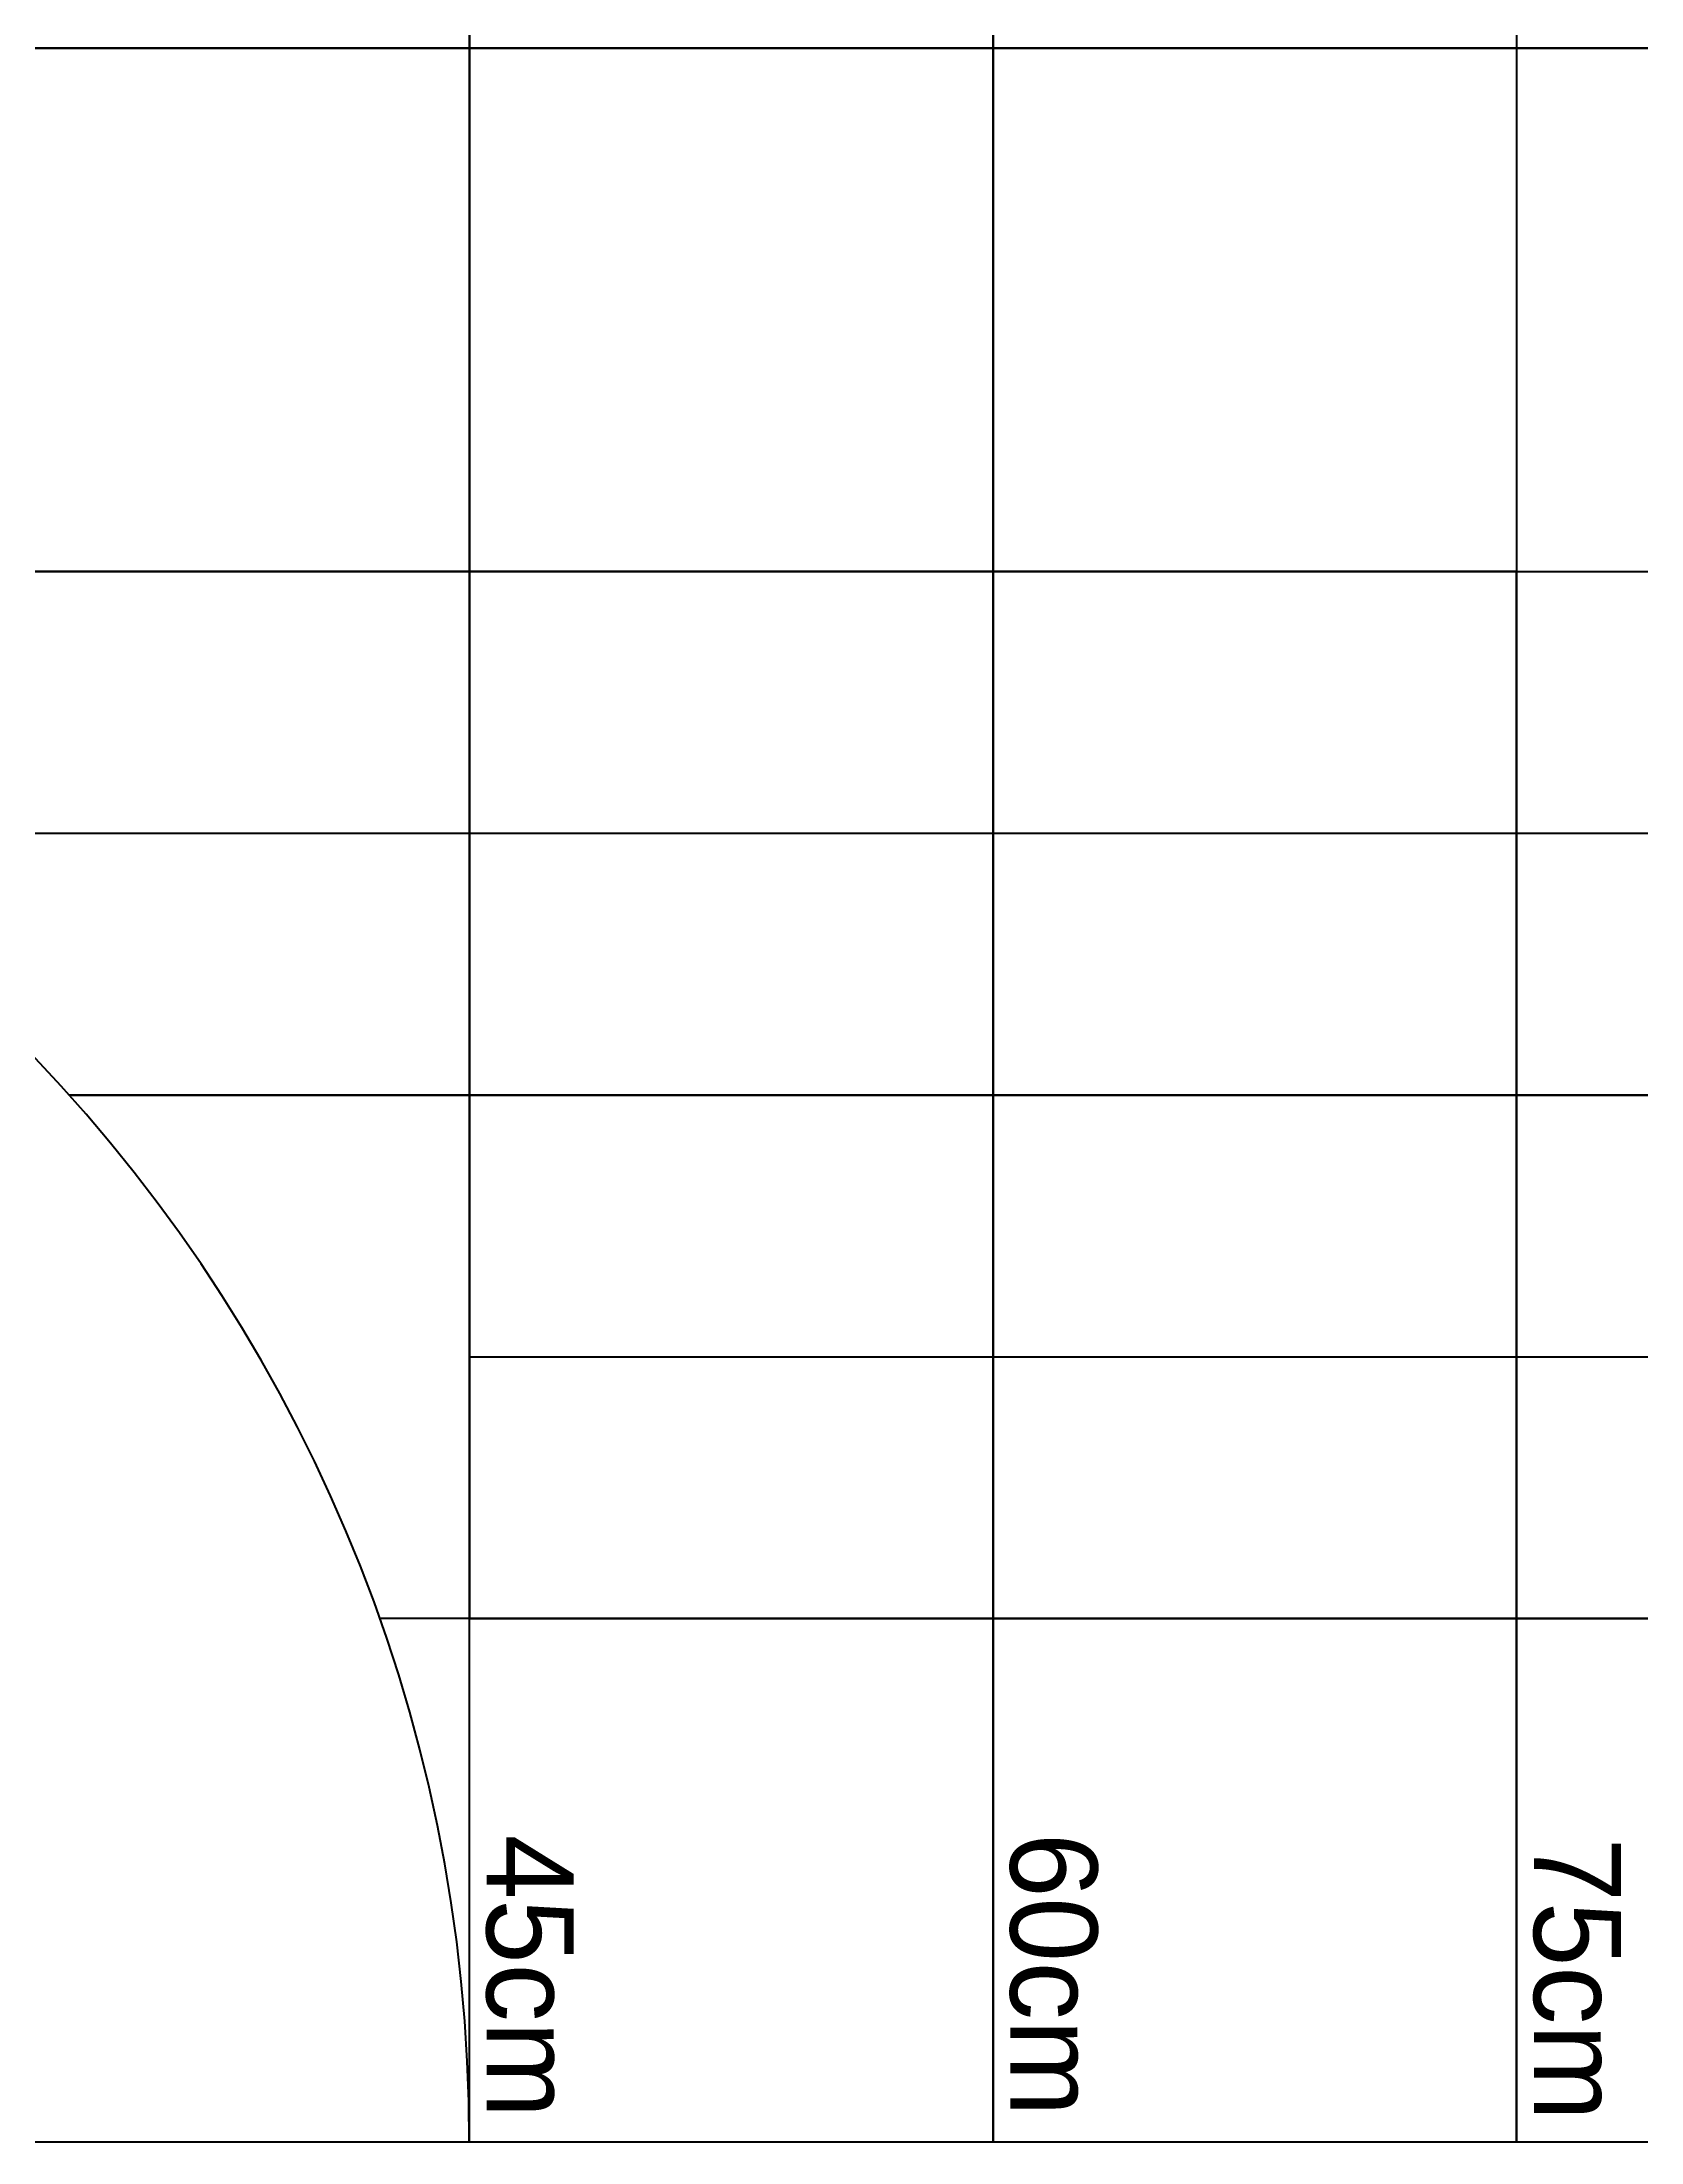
# Model space of a CAD drawing. Header units: centimetres. Extents: x -6 to 174, y -90 to 30.
# Drawn here: x 26.9 to 72.7, y -90.1 to -30 of the extents above; entities that cross this region are included whole.
import ezdxf

# ---------------------------------------------------------------- set-up
doc = ezdxf.new("R2010")
doc.units = ezdxf.units.CM
doc.header["$MEASUREMENT"] = 0
doc.layers.add('Capa 1', color=7, linetype='Continuous', lineweight=0)

msp = doc.modelspace()

# ---------------------------------------------------------------- linework, layer by layer
at = {"layer": 'Capa 1', "color": 18, "lineweight": 70, "true_color": 0x000000}
for p, q in [((24.141, -52.647), (144.14, -52.647)), ((39.137, -67.65), (129.137, -67.65))]:
    msp.add_line(p, q, dxfattribs=at)
at = {"layer": 'Capa 1', "color": 18, "lineweight": 211, "true_color": 0x000000}
for points in [[(-5.86, -30.149), (-5.86, 29.85), (174.137, 29.85), (174.137, -30.149), (-5.86, -30.149)], [(-5.86, -90.148), (-5.86, -30.149), (174.137, -30.149), (174.137, -90.148), (-5.86, -90.148)]]:
    msp.add_lwpolyline(points, dxfattribs=at)
at = {"layer": 'Capa 1', "color": 18, "lineweight": 70, "true_color": 0x000000}
for points in [[(24.138, -15.15), (39.141, -15.15), (39.141, -30.149), (24.138, -30.149), (24.138, -15.15)], [(39.141, -15.15), (54.139, -15.15), (54.139, -30.149), (39.141, -30.149), (39.141, -15.15)], [(54.139, -15.15), (69.138, -15.15), (69.138, -30.149), (54.139, -30.149), (54.139, -15.15)], [(39.141, -30.149), (54.139, -30.149), (54.139, -45.148), (39.141, -45.148), (39.141, -30.149)], [(54.139, -30.149), (69.138, -30.149), (69.138, -45.148), (54.139, -45.148), (54.139, -30.149)], [(24.138, -56.607), (24.138, -45.148), (39.141, -45.148), (39.141, -60.151), (27.681, -60.151)], [(39.141, -45.148), (54.139, -45.148), (54.139, -60.151), (39.141, -60.151), (39.141, -45.148)], [(54.139, -45.148), (69.138, -45.148), (69.138, -60.151), (54.139, -60.151), (54.139, -45.148)], [(69.138, -45.148), (84.141, -45.148), (84.141, -60.151), (69.138, -60.151), (69.138, -45.148)], [(27.681, -60.151), (39.141, -60.151), (39.141, -75.149), (36.567, -75.149)], [(39.141, -60.151), (54.139, -60.151), (54.139, -75.149), (39.141, -75.149), (39.141, -60.151)], [(54.139, -60.151), (69.138, -60.151), (69.138, -75.149), (54.139, -75.149), (54.139, -60.151)], [(69.138, -60.151), (84.141, -60.151), (84.141, -75.149), (69.138, -75.149), (69.138, -60.151)], [(39.141, -75.149), (54.139, -75.149), (54.139, -90.148), (39.141, -90.148), (39.141, -75.149)], [(54.139, -75.149), (69.138, -75.149), (69.138, -90.148), (54.139, -90.148), (54.139, -75.149)], [(69.138, -75.149), (84.141, -75.149), (84.141, -90.148), (69.138, -90.148), (69.138, -75.149)]]:
    msp.add_lwpolyline(points, dxfattribs=at)
at = {"layer": 'Capa 1', "color": 18, "lineweight": 106, "true_color": 0x000000}
msp.add_lwpolyline([(24.138, -30.149), (39.141, -30.149), (39.141, -45.148), (24.138, -45.148), (24.138, -30.149)], dxfattribs=at)
at = {"layer": 'Capa 1', "color": 18, "lineweight": 211, "true_color": 0x000000}
msp.add_open_spline([(39.137, -90.146), (39.137, -65.294), (18.99, -45.148), (-5.862, -45.148)], degree=3, dxfattribs=at)

# ---------------------------------------------------------------- texts
at = {"layer": 'Capa 1', "char_height": 0.2, "attachment_point": 7, "rotation": 270}
for s, insert in [('\\C250;\\c1776925;\\FMyriad Pro|b0|i0|c1;\\H2.497667;\\W0.993501;45cm', (39.595, -81.346)), ('\\C250;\\c1776925;\\FMyriad Pro|b0|i0|c1;\\H2.497667;\\W0.993501;60cm', (54.598, -81.293)), ('\\C250;\\c1776925;\\FMyriad Pro|b0|i0|c1;\\H2.497667;\\W0.993501;75cm', (69.597, -81.425))]:
    msp.add_mtext(s, dxfattribs=dict(at, insert=insert))

doc.saveas('drawing.dxf')
